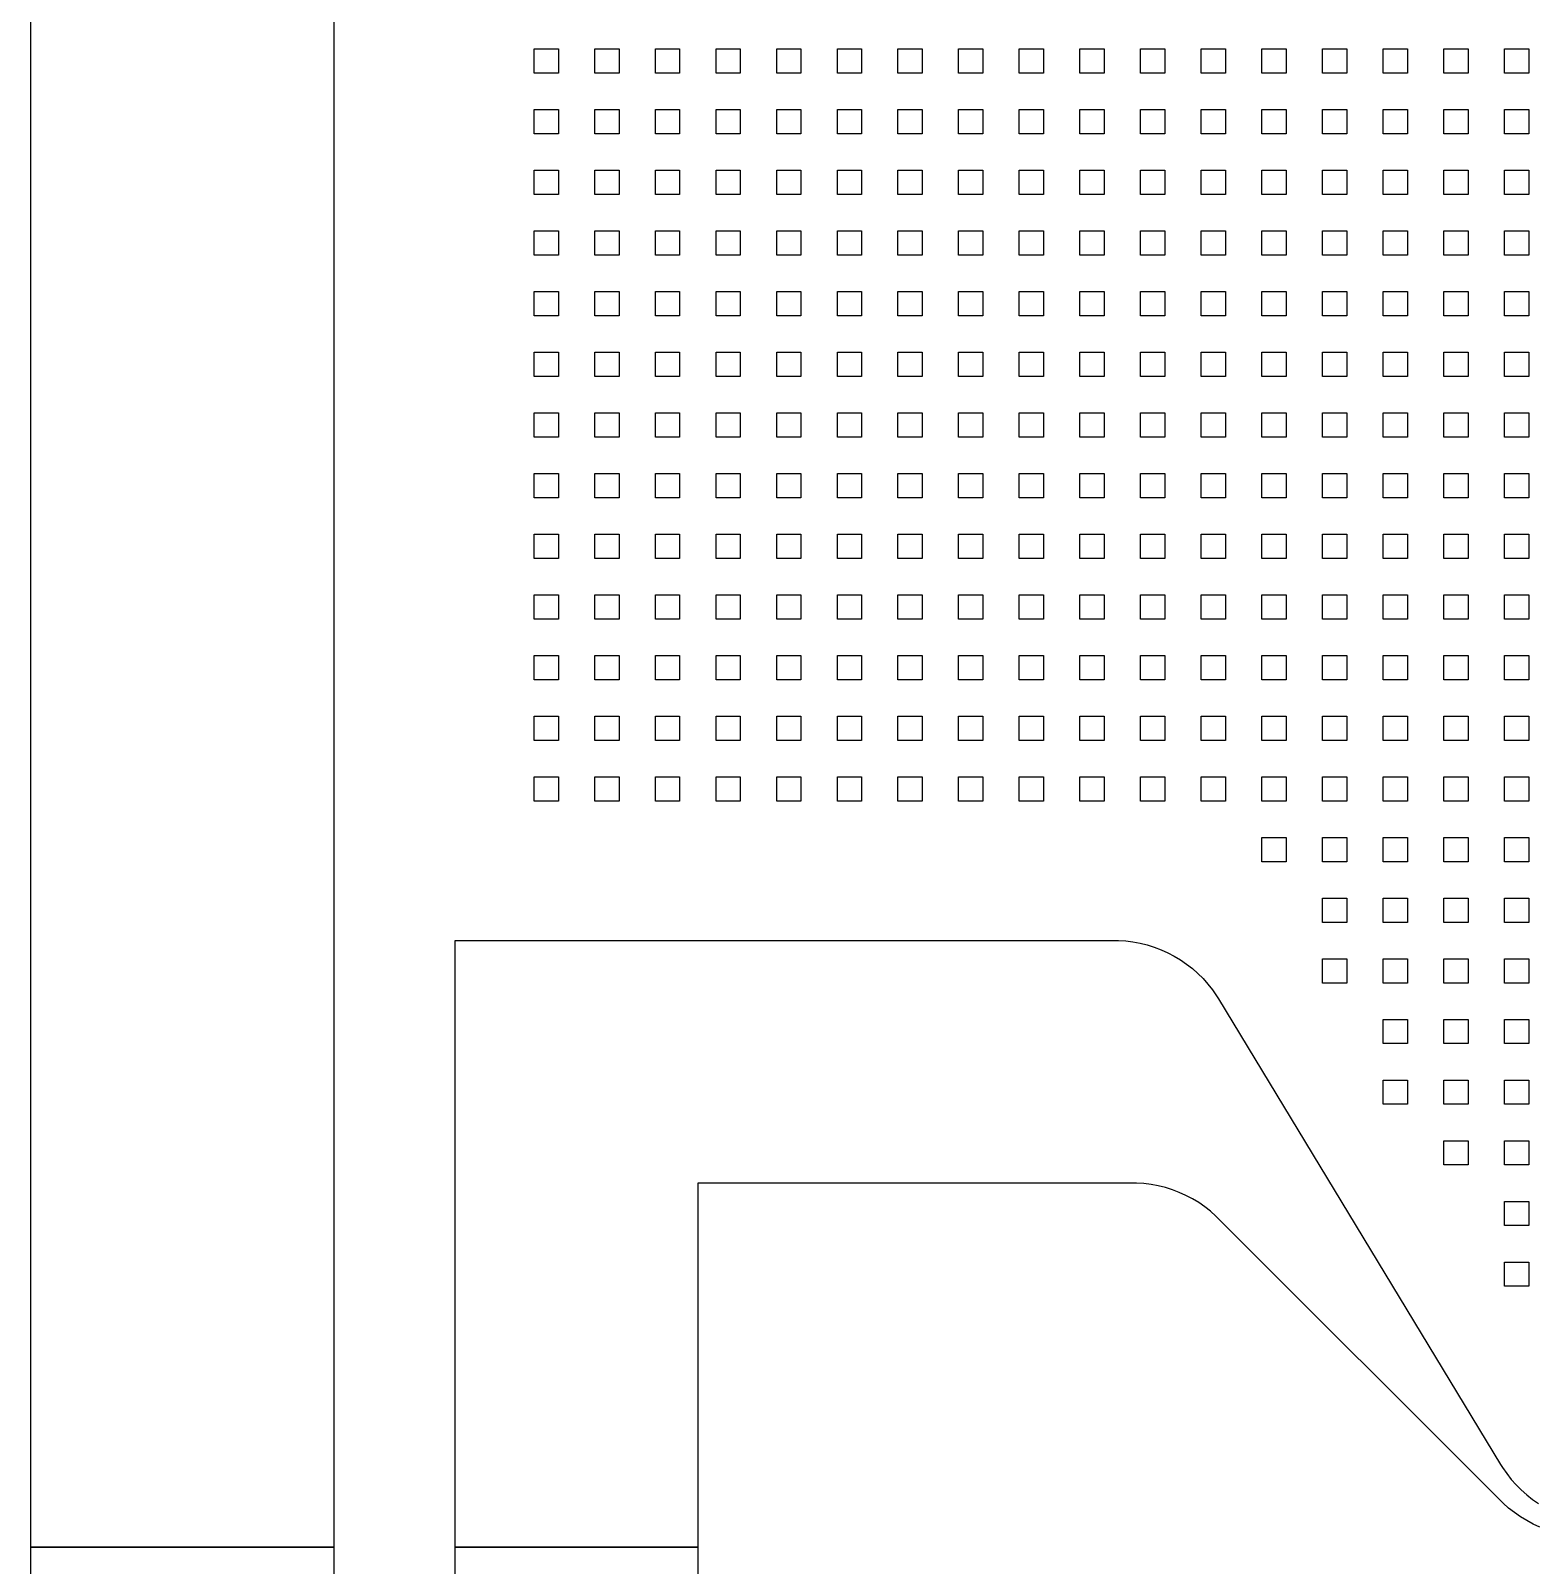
# Model space of a CAD drawing. Extents: x -2500 to 2500, y -2500 to 2500.
# Drawn here: x -2500 to -1260, y -15 to 1250 of the extents above; entities that cross this region are included whole.
import ezdxf

# ---------------------------------------------------------------- set-up
doc = ezdxf.new("R2010")
doc.units = 0
doc.layers.add('Flux traps', color=4, linetype='CONTINUOUS')
doc.layers.add('Nb_GroundP', color=3, linetype='CONTINUOUS')

msp = doc.modelspace()

# ---------------------------------------------------------------- linework, layer by layer
at = {"layer": 'Flux traps'}
for points in [[(-2085, 1215), (-2085, 1235), (-2065, 1235), (-2065, 1215)], [(-2035, 1215), (-2035, 1235), (-2015, 1235), (-2015, 1215)], [(-1985, 1215), (-1985, 1235), (-1965, 1235), (-1965, 1215)], [(-1935, 1215), (-1935, 1235), (-1915, 1235), (-1915, 1215)], [(-1885, 1215), (-1885, 1235), (-1865, 1235), (-1865, 1215)], [(-1835, 1215), (-1835, 1235), (-1815, 1235), (-1815, 1215)], [(-1785, 1215), (-1785, 1235), (-1765, 1235), (-1765, 1215)], [(-1735, 1215), (-1735, 1235), (-1715, 1235), (-1715, 1215)], [(-1685, 1215), (-1685, 1235), (-1665, 1235), (-1665, 1215)], [(-1635, 1215), (-1635, 1235), (-1615, 1235), (-1615, 1215)], [(-1585, 1215), (-1585, 1235), (-1565, 1235), (-1565, 1215)], [(-1535, 1215), (-1535, 1235), (-1515, 1235), (-1515, 1215)], [(-1485, 1215), (-1485, 1235), (-1465, 1235), (-1465, 1215)], [(-1435, 1215), (-1435, 1235), (-1415, 1235), (-1415, 1215)], [(-1385, 1215), (-1385, 1235), (-1365, 1235), (-1365, 1215)], [(-1335, 1215), (-1335, 1235), (-1315, 1235), (-1315, 1215)], [(-1285, 1215), (-1285, 1235), (-1265, 1235), (-1265, 1215)], [(-2085, 1165), (-2085, 1185), (-2065, 1185), (-2065, 1165)], [(-2035, 1165), (-2035, 1185), (-2015, 1185), (-2015, 1165)], [(-1985, 1165), (-1985, 1185), (-1965, 1185), (-1965, 1165)], [(-1935, 1165), (-1935, 1185), (-1915, 1185), (-1915, 1165)], [(-1885, 1165), (-1885, 1185), (-1865, 1185), (-1865, 1165)], [(-1835, 1165), (-1835, 1185), (-1815, 1185), (-1815, 1165)], [(-1785, 1165), (-1785, 1185), (-1765, 1185), (-1765, 1165)], [(-1735, 1165), (-1735, 1185), (-1715, 1185), (-1715, 1165)], [(-1685, 1165), (-1685, 1185), (-1665, 1185), (-1665, 1165)], [(-1635, 1165), (-1635, 1185), (-1615, 1185), (-1615, 1165)], [(-1585, 1165), (-1585, 1185), (-1565, 1185), (-1565, 1165)], [(-1535, 1165), (-1535, 1185), (-1515, 1185), (-1515, 1165)], [(-1485, 1165), (-1485, 1185), (-1465, 1185), (-1465, 1165)], [(-1435, 1165), (-1435, 1185), (-1415, 1185), (-1415, 1165)], [(-1385, 1165), (-1385, 1185), (-1365, 1185), (-1365, 1165)], [(-1335, 1165), (-1335, 1185), (-1315, 1185), (-1315, 1165)], [(-1285, 1165), (-1285, 1185), (-1265, 1185), (-1265, 1165)], [(-2085, 1115), (-2085, 1135), (-2065, 1135), (-2065, 1115)], [(-2035, 1115), (-2035, 1135), (-2015, 1135), (-2015, 1115)], [(-1985, 1115), (-1985, 1135), (-1965, 1135), (-1965, 1115)], [(-1935, 1115), (-1935, 1135), (-1915, 1135), (-1915, 1115)], [(-1885, 1115), (-1885, 1135), (-1865, 1135), (-1865, 1115)], [(-1835, 1115), (-1835, 1135), (-1815, 1135), (-1815, 1115)], [(-1785, 1115), (-1785, 1135), (-1765, 1135), (-1765, 1115)], [(-1735, 1115), (-1735, 1135), (-1715, 1135), (-1715, 1115)], [(-1685, 1115), (-1685, 1135), (-1665, 1135), (-1665, 1115)], [(-1635, 1115), (-1635, 1135), (-1615, 1135), (-1615, 1115)], [(-1585, 1115), (-1585, 1135), (-1565, 1135), (-1565, 1115)], [(-1535, 1115), (-1535, 1135), (-1515, 1135), (-1515, 1115)], [(-1485, 1115), (-1485, 1135), (-1465, 1135), (-1465, 1115)], [(-1435, 1115), (-1435, 1135), (-1415, 1135), (-1415, 1115)], [(-1385, 1115), (-1385, 1135), (-1365, 1135), (-1365, 1115)], [(-1335, 1115), (-1335, 1135), (-1315, 1135), (-1315, 1115)], [(-1285, 1115), (-1285, 1135), (-1265, 1135), (-1265, 1115)], [(-2085, 1065), (-2085, 1085), (-2065, 1085), (-2065, 1065)], [(-2035, 1065), (-2035, 1085), (-2015, 1085), (-2015, 1065)], [(-1985, 1065), (-1985, 1085), (-1965, 1085), (-1965, 1065)], [(-1935, 1065), (-1935, 1085), (-1915, 1085), (-1915, 1065)], [(-1885, 1065), (-1885, 1085), (-1865, 1085), (-1865, 1065)], [(-1835, 1065), (-1835, 1085), (-1815, 1085), (-1815, 1065)], [(-1785, 1065), (-1785, 1085), (-1765, 1085), (-1765, 1065)], [(-1735, 1065), (-1735, 1085), (-1715, 1085), (-1715, 1065)], [(-1685, 1065), (-1685, 1085), (-1665, 1085), (-1665, 1065)], [(-1635, 1065), (-1635, 1085), (-1615, 1085), (-1615, 1065)], [(-1585, 1065), (-1585, 1085), (-1565, 1085), (-1565, 1065)], [(-1535, 1065), (-1535, 1085), (-1515, 1085), (-1515, 1065)], [(-1485, 1065), (-1485, 1085), (-1465, 1085), (-1465, 1065)], [(-1435, 1065), (-1435, 1085), (-1415, 1085), (-1415, 1065)], [(-1385, 1065), (-1385, 1085), (-1365, 1085), (-1365, 1065)], [(-1335, 1065), (-1335, 1085), (-1315, 1085), (-1315, 1065)], [(-1285, 1065), (-1285, 1085), (-1265, 1085), (-1265, 1065)], [(-2085, 1015), (-2085, 1035), (-2065, 1035), (-2065, 1015)], [(-2035, 1015), (-2035, 1035), (-2015, 1035), (-2015, 1015)], [(-1985, 1015), (-1985, 1035), (-1965, 1035), (-1965, 1015)], [(-1935, 1015), (-1935, 1035), (-1915, 1035), (-1915, 1015)], [(-1885, 1015), (-1885, 1035), (-1865, 1035), (-1865, 1015)], [(-1835, 1015), (-1835, 1035), (-1815, 1035), (-1815, 1015)], [(-1785, 1015), (-1785, 1035), (-1765, 1035), (-1765, 1015)], [(-1735, 1015), (-1735, 1035), (-1715, 1035), (-1715, 1015)], [(-1685, 1015), (-1685, 1035), (-1665, 1035), (-1665, 1015)], [(-1635, 1015), (-1635, 1035), (-1615, 1035), (-1615, 1015)], [(-1585, 1015), (-1585, 1035), (-1565, 1035), (-1565, 1015)], [(-1535, 1015), (-1535, 1035), (-1515, 1035), (-1515, 1015)], [(-1485, 1015), (-1485, 1035), (-1465, 1035), (-1465, 1015)], [(-1435, 1015), (-1435, 1035), (-1415, 1035), (-1415, 1015)], [(-1385, 1015), (-1385, 1035), (-1365, 1035), (-1365, 1015)], [(-1335, 1015), (-1335, 1035), (-1315, 1035), (-1315, 1015)], [(-1285, 1015), (-1285, 1035), (-1265, 1035), (-1265, 1015)], [(-2085, 965), (-2085, 985), (-2065, 985), (-2065, 965)], [(-2035, 965), (-2035, 985), (-2015, 985), (-2015, 965)], [(-1985, 965), (-1985, 985), (-1965, 985), (-1965, 965)], [(-1935, 965), (-1935, 985), (-1915, 985), (-1915, 965)], [(-1885, 965), (-1885, 985), (-1865, 985), (-1865, 965)], [(-1835, 965), (-1835, 985), (-1815, 985), (-1815, 965)], [(-1785, 965), (-1785, 985), (-1765, 985), (-1765, 965)], [(-1735, 965), (-1735, 985), (-1715, 985), (-1715, 965)], [(-1685, 965), (-1685, 985), (-1665, 985), (-1665, 965)], [(-1635, 965), (-1635, 985), (-1615, 985), (-1615, 965)], [(-1585, 965), (-1585, 985), (-1565, 985), (-1565, 965)], [(-1535, 965), (-1535, 985), (-1515, 985), (-1515, 965)], [(-1485, 965), (-1485, 985), (-1465, 985), (-1465, 965)], [(-1435, 965), (-1435, 985), (-1415, 985), (-1415, 965)], [(-1385, 965), (-1385, 985), (-1365, 985), (-1365, 965)], [(-1335, 965), (-1335, 985), (-1315, 985), (-1315, 965)], [(-1285, 965), (-1285, 985), (-1265, 985), (-1265, 965)], [(-2085, 915), (-2085, 935), (-2065, 935), (-2065, 915)], [(-2035, 915), (-2035, 935), (-2015, 935), (-2015, 915)], [(-1985, 915), (-1985, 935), (-1965, 935), (-1965, 915)], [(-1935, 915), (-1935, 935), (-1915, 935), (-1915, 915)], [(-1885, 915), (-1885, 935), (-1865, 935), (-1865, 915)], [(-1835, 915), (-1835, 935), (-1815, 935), (-1815, 915)], [(-1785, 915), (-1785, 935), (-1765, 935), (-1765, 915)], [(-1735, 915), (-1735, 935), (-1715, 935), (-1715, 915)], [(-1685, 915), (-1685, 935), (-1665, 935), (-1665, 915)], [(-1635, 915), (-1635, 935), (-1615, 935), (-1615, 915)], [(-1585, 915), (-1585, 935), (-1565, 935), (-1565, 915)], [(-1535, 915), (-1535, 935), (-1515, 935), (-1515, 915)], [(-1485, 915), (-1485, 935), (-1465, 935), (-1465, 915)], [(-1435, 915), (-1435, 935), (-1415, 935), (-1415, 915)], [(-1385, 915), (-1385, 935), (-1365, 935), (-1365, 915)], [(-1335, 915), (-1335, 935), (-1315, 935), (-1315, 915)], [(-1285, 915), (-1285, 935), (-1265, 935), (-1265, 915)], [(-2085, 865), (-2085, 885), (-2065, 885), (-2065, 865)], [(-2035, 865), (-2035, 885), (-2015, 885), (-2015, 865)], [(-1985, 865), (-1985, 885), (-1965, 885), (-1965, 865)], [(-1935, 865), (-1935, 885), (-1915, 885), (-1915, 865)], [(-1885, 865), (-1885, 885), (-1865, 885), (-1865, 865)], [(-1835, 865), (-1835, 885), (-1815, 885), (-1815, 865)], [(-1785, 865), (-1785, 885), (-1765, 885), (-1765, 865)], [(-1735, 865), (-1735, 885), (-1715, 885), (-1715, 865)], [(-1685, 865), (-1685, 885), (-1665, 885), (-1665, 865)], [(-1635, 865), (-1635, 885), (-1615, 885), (-1615, 865)], [(-1585, 865), (-1585, 885), (-1565, 885), (-1565, 865)], [(-1535, 865), (-1535, 885), (-1515, 885), (-1515, 865)], [(-1485, 865), (-1485, 885), (-1465, 885), (-1465, 865)], [(-1435, 865), (-1435, 885), (-1415, 885), (-1415, 865)], [(-1385, 865), (-1385, 885), (-1365, 885), (-1365, 865)], [(-1335, 865), (-1335, 885), (-1315, 885), (-1315, 865)], [(-1285, 865), (-1285, 885), (-1265, 885), (-1265, 865)], [(-2085, 815), (-2085, 835), (-2065, 835), (-2065, 815)], [(-2035, 815), (-2035, 835), (-2015, 835), (-2015, 815)], [(-1985, 815), (-1985, 835), (-1965, 835), (-1965, 815)], [(-1935, 815), (-1935, 835), (-1915, 835), (-1915, 815)], [(-1885, 815), (-1885, 835), (-1865, 835), (-1865, 815)], [(-1835, 815), (-1835, 835), (-1815, 835), (-1815, 815)], [(-1785, 815), (-1785, 835), (-1765, 835), (-1765, 815)], [(-1735, 815), (-1735, 835), (-1715, 835), (-1715, 815)], [(-1685, 815), (-1685, 835), (-1665, 835), (-1665, 815)], [(-1635, 815), (-1635, 835), (-1615, 835), (-1615, 815)], [(-1585, 815), (-1585, 835), (-1565, 835), (-1565, 815)], [(-1535, 815), (-1535, 835), (-1515, 835), (-1515, 815)], [(-1485, 815), (-1485, 835), (-1465, 835), (-1465, 815)], [(-1435, 815), (-1435, 835), (-1415, 835), (-1415, 815)], [(-1385, 815), (-1385, 835), (-1365, 835), (-1365, 815)], [(-1335, 815), (-1335, 835), (-1315, 835), (-1315, 815)], [(-1285, 815), (-1285, 835), (-1265, 835), (-1265, 815)], [(-2085, 765), (-2085, 785), (-2065, 785), (-2065, 765)], [(-2035, 765), (-2035, 785), (-2015, 785), (-2015, 765)], [(-1985, 765), (-1985, 785), (-1965, 785), (-1965, 765)], [(-1935, 765), (-1935, 785), (-1915, 785), (-1915, 765)], [(-1885, 765), (-1885, 785), (-1865, 785), (-1865, 765)], [(-1835, 765), (-1835, 785), (-1815, 785), (-1815, 765)], [(-1785, 765), (-1785, 785), (-1765, 785), (-1765, 765)], [(-1735, 765), (-1735, 785), (-1715, 785), (-1715, 765)], [(-1685, 765), (-1685, 785), (-1665, 785), (-1665, 765)], [(-1635, 765), (-1635, 785), (-1615, 785), (-1615, 765)], [(-1585, 765), (-1585, 785), (-1565, 785), (-1565, 765)], [(-1535, 765), (-1535, 785), (-1515, 785), (-1515, 765)], [(-1485, 765), (-1485, 785), (-1465, 785), (-1465, 765)], [(-1435, 765), (-1435, 785), (-1415, 785), (-1415, 765)], [(-1385, 765), (-1385, 785), (-1365, 785), (-1365, 765)], [(-1335, 765), (-1335, 785), (-1315, 785), (-1315, 765)], [(-1285, 765), (-1285, 785), (-1265, 785), (-1265, 765)], [(-2085, 715), (-2085, 735), (-2065, 735), (-2065, 715)], [(-2035, 715), (-2035, 735), (-2015, 735), (-2015, 715)], [(-1985, 715), (-1985, 735), (-1965, 735), (-1965, 715)], [(-1935, 715), (-1935, 735), (-1915, 735), (-1915, 715)], [(-1885, 715), (-1885, 735), (-1865, 735), (-1865, 715)], [(-1835, 715), (-1835, 735), (-1815, 735), (-1815, 715)], [(-1785, 715), (-1785, 735), (-1765, 735), (-1765, 715)], [(-1735, 715), (-1735, 735), (-1715, 735), (-1715, 715)], [(-1685, 715), (-1685, 735), (-1665, 735), (-1665, 715)], [(-1635, 715), (-1635, 735), (-1615, 735), (-1615, 715)], [(-1585, 715), (-1585, 735), (-1565, 735), (-1565, 715)], [(-1535, 715), (-1535, 735), (-1515, 735), (-1515, 715)], [(-1485, 715), (-1485, 735), (-1465, 735), (-1465, 715)], [(-1435, 715), (-1435, 735), (-1415, 735), (-1415, 715)], [(-1385, 715), (-1385, 735), (-1365, 735), (-1365, 715)], [(-1335, 715), (-1335, 735), (-1315, 735), (-1315, 715)], [(-1285, 715), (-1285, 735), (-1265, 735), (-1265, 715)], [(-2085, 665), (-2085, 685), (-2065, 685), (-2065, 665)], [(-2035, 665), (-2035, 685), (-2015, 685), (-2015, 665)], [(-1985, 665), (-1985, 685), (-1965, 685), (-1965, 665)], [(-1935, 665), (-1935, 685), (-1915, 685), (-1915, 665)], [(-1885, 665), (-1885, 685), (-1865, 685), (-1865, 665)], [(-1835, 665), (-1835, 685), (-1815, 685), (-1815, 665)], [(-1785, 665), (-1785, 685), (-1765, 685), (-1765, 665)], [(-1735, 665), (-1735, 685), (-1715, 685), (-1715, 665)], [(-1685, 665), (-1685, 685), (-1665, 685), (-1665, 665)], [(-1635, 665), (-1635, 685), (-1615, 685), (-1615, 665)], [(-1585, 665), (-1585, 685), (-1565, 685), (-1565, 665)], [(-1535, 665), (-1535, 685), (-1515, 685), (-1515, 665)], [(-1485, 665), (-1485, 685), (-1465, 685), (-1465, 665)], [(-1435, 665), (-1435, 685), (-1415, 685), (-1415, 665)], [(-1385, 665), (-1385, 685), (-1365, 685), (-1365, 665)], [(-1335, 665), (-1335, 685), (-1315, 685), (-1315, 665)], [(-1285, 665), (-1285, 685), (-1265, 685), (-1265, 665)], [(-2085, 615), (-2085, 635), (-2065, 635), (-2065, 615)], [(-2035, 615), (-2035, 635), (-2015, 635), (-2015, 615)], [(-1985, 615), (-1985, 635), (-1965, 635), (-1965, 615)], [(-1935, 615), (-1935, 635), (-1915, 635), (-1915, 615)], [(-1885, 615), (-1885, 635), (-1865, 635), (-1865, 615)], [(-1835, 615), (-1835, 635), (-1815, 635), (-1815, 615)], [(-1785, 615), (-1785, 635), (-1765, 635), (-1765, 615)], [(-1735, 615), (-1735, 635), (-1715, 635), (-1715, 615)], [(-1685, 615), (-1685, 635), (-1665, 635), (-1665, 615)], [(-1635, 615), (-1635, 635), (-1615, 635), (-1615, 615)], [(-1585, 615), (-1585, 635), (-1565, 635), (-1565, 615)], [(-1535, 615), (-1535, 635), (-1515, 635), (-1515, 615)], [(-1485, 615), (-1485, 635), (-1465, 635), (-1465, 615)], [(-1435, 615), (-1435, 635), (-1415, 635), (-1415, 615)], [(-1385, 615), (-1385, 635), (-1365, 635), (-1365, 615)], [(-1335, 615), (-1335, 635), (-1315, 635), (-1315, 615)], [(-1285, 615), (-1285, 635), (-1265, 635), (-1265, 615)], [(-1485, 565), (-1485, 585), (-1465, 585), (-1465, 565)], [(-1435, 565), (-1435, 585), (-1415, 585), (-1415, 565)], [(-1385, 565), (-1385, 585), (-1365, 585), (-1365, 565)], [(-1335, 565), (-1335, 585), (-1315, 585), (-1315, 565)], [(-1285, 565), (-1285, 585), (-1265, 585), (-1265, 565)], [(-1435, 515), (-1435, 535), (-1415, 535), (-1415, 515)], [(-1385, 515), (-1385, 535), (-1365, 535), (-1365, 515)], [(-1335, 515), (-1335, 535), (-1315, 535), (-1315, 515)], [(-1285, 515), (-1285, 535), (-1265, 535), (-1265, 515)], [(-1435, 465), (-1435, 485), (-1415, 485), (-1415, 465)], [(-1385, 465), (-1385, 485), (-1365, 485), (-1365, 465)], [(-1335, 465), (-1335, 485), (-1315, 485), (-1315, 465)], [(-1285, 465), (-1285, 485), (-1265, 485), (-1265, 465)], [(-1385, 415), (-1385, 435), (-1365, 435), (-1365, 415)], [(-1335, 415), (-1335, 435), (-1315, 435), (-1315, 415)], [(-1285, 415), (-1285, 435), (-1265, 435), (-1265, 415)], [(-1385, 365), (-1385, 385), (-1365, 385), (-1365, 365)], [(-1335, 365), (-1335, 385), (-1315, 385), (-1315, 365)], [(-1285, 365), (-1285, 385), (-1265, 385), (-1265, 365)], [(-1335, 315), (-1335, 335), (-1315, 335), (-1315, 315)], [(-1285, 315), (-1285, 335), (-1265, 335), (-1265, 315)], [(-1285, 265), (-1285, 285), (-1265, 285), (-1265, 265)], [(-1285, 215), (-1285, 235), (-1265, 235), (-1265, 215)]]:
    msp.add_lwpolyline(points, close=True, dxfattribs=at)
at = {"layer": 'Nb_GroundP'}
for points in [[(-2500, 0), (-2500, 2500), (2500, 2500), (2500, 0), (2250, 0), (2250, 2250), (-2150, 2250), (-2150, 1850), (-2200, 1850), (-2200, 2250), (-2250, 2250), (-2250, 0)], [(-2500, -2500), (-2500, 0), (-2250, 0), (-2250, -2250), (2250, -2250), (2250, 0), (2500, 0), (2500, -2500)]]:
    msp.add_lwpolyline(points, close=True, dxfattribs=at)
for points in [[(-1255.864, 16.57), (-1261.375, 19.05), (-1266.727, 21.859), (-1271.898, 24.985), (-1276.872, 28.418), (-1281.629, 32.145), (-1286.153, 36.153), (-1522.847, 272.847), (-1527.371, 276.855), (-1532.128, 280.582), (-1537.102, 284.015), (-1542.273, 287.141), (-1547.625, 289.95), (-1553.136, 292.43), (-1558.786, 294.573), (-1564.556, 296.371), (-1570.424, 297.817), (-1576.368, 298.907), (-1582.367, 299.635), (-1588.4, 300), (-1950, 300), (-1950, 0), (-2150, 0), (-2150, 500), (-1603.299, 500), (-1597.274, 499.636), (-1591.282, 498.909), (-1585.345, 497.823), (-1579.484, 496.38), (-1573.72, 494.586), (-1568.076, 492.449), (-1562.57, 489.974), (-1557.224, 487.172), (-1552.057, 484.053), (-1547.087, 480.628), (-1542.332, 476.91), (-1537.811, 472.911), (-1533.539, 468.647), (-1529.531, 464.133), (-1525.803, 459.386), (-1522.369, 454.423), (-1520.804, 451.842), (-1288.196, 68.158), (-1286.631, 65.577), (-1283.197, 60.614), (-1279.469, 55.867), (-1275.461, 51.353), (-1271.189, 47.089), (-1266.668, 43.09), (-1261.913, 39.372), (-1256.943, 35.947)], [(-2150, -500), (-2150, 0), (-1950, 0), (-1950, -300)]]:
    msp.add_lwpolyline(points, dxfattribs=at)

doc.saveas('drawing.dxf')
